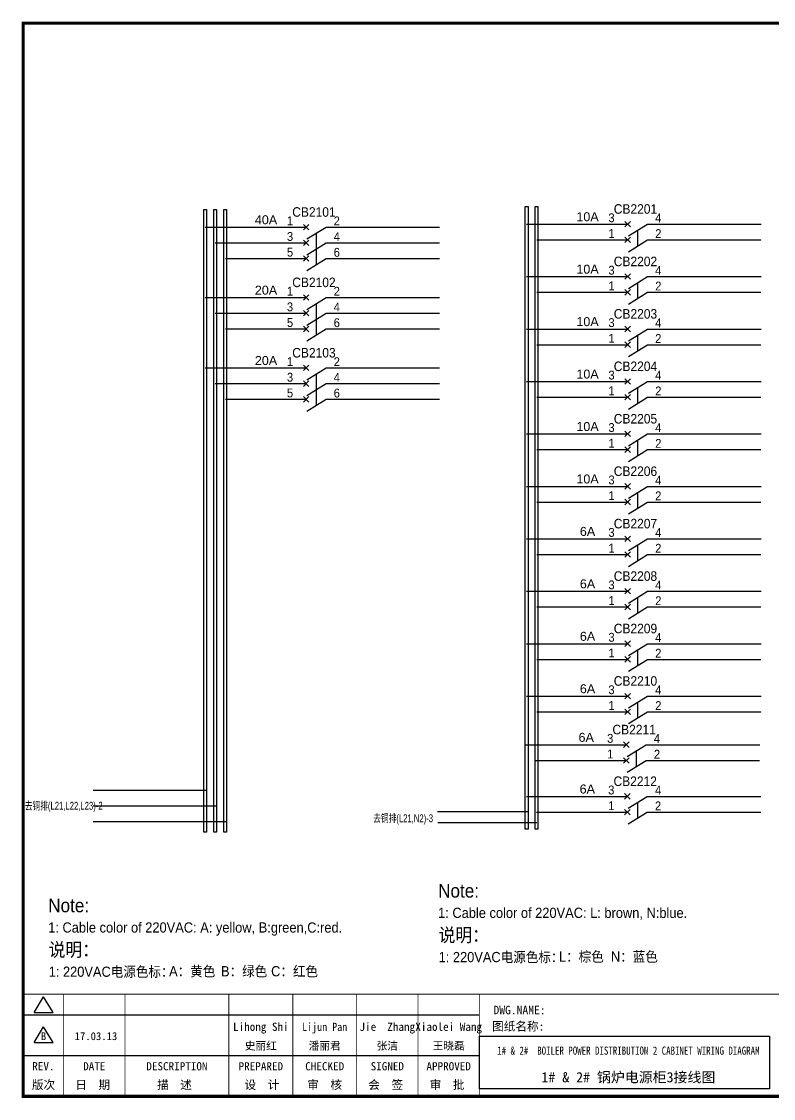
# Model space of a CAD drawing. Extents: x 81444 to 119867, y -54538 to -28747.
# Drawn here: x 106482 to 108691, y -45775 to -42613 of the extents above; entities that cross this region are included whole.
import ezdxf
from ezdxf.enums import TextEntityAlignment as Align

# ---------------------------------------------------------------- set-up
doc = ezdxf.new("R2010")
doc.units = 0
doc.header["$LTSCALE"] = 100
doc.header["$MEASUREMENT"] = 0
doc.layers.add('t', color=1, linetype='Continuous')
doc.layers.add('空气开关', color=7, linetype='Continuous')
doc.styles.add('HZ', font='arial.ttf', dxfattribs={"width": 0.7})
doc.styles.get("Standard").update_dxf_attribs({"font": ''})
doc.styles.get('Standard').set_extended_font_data('SimSun')

# ---------------------------------------------------------------- blocks, each defined once
blk = doc.blocks.new('供电端子')
at = {"style": 'HZ', "width": 0.7}
blk.add_attdef('供电端子', (0, 0), '', height=17, dxfattribs=at)
blk = doc.blocks.new('图框')
at = {"color": 7}
for p, q in [((0, -2911.581424744189), (1340.158172602998, -2911.581424744189)), ((0, -3031.581424744189), (1340.158172602998, -3031.581424744189))]:
    blk.add_line(p, q, dxfattribs=at)
at = {"color": 7, "const_width": 3}
blk.add_lwpolyline([(4115.642035047145, -2851.581424744189), (0, -2851.581424744189)], dxfattribs=at)
at = {"layer": 't', "color": 7}
for p, q in [((31.94938321653171, -2904.992613363662), (59.89920926059131, -2859.122325316828)), ((87.8490353046218, -2904.992613363662), (59.89920926059131, -2859.122325316828)), ((31.94938321653171, -2904.992613363662), (87.8490353046218, -2904.992613363662)), ((31.94938321653171, -2992.977239491032), (59.89920926059131, -2947.106951444141)), ((87.8490353046218, -2992.977239491032), (59.89920926059131, -2947.106951444141)), ((31.94938321653171, -2992.977239491032), (87.8490353046218, -2992.977239491032))]:
    blk.add_line(p, q, dxfattribs=at)
at = {"layer": 't', "color": 7, "const_width": 9.61519705431492}
blk.add_lwpolyline([(4115.642035047145, -3151.581424744189), (4115.642035047145, 0), (0, 0), (0, -3151.581424744189)], close=True, dxfattribs=at)
at = {"layer": 't', "color": 7, "const_width": 2.40379926357873}
for points in [[(118.7653193609731, -2852.783324375967), (118.7653193609731, -3151.581424744189)], [(299.0502641293569, -2852.783324375967), (299.0502641293569, -3151.581424744189)], [(604.3883150879992, -2852.783324375967), (604.3883150879992, -3156.41304604568)], [(791.9882990770857, -2852.783324375967), (791.9882990770857, -3156.41304604568)], [(979.588283066143, -2852.783324375967), (979.588283066143, -3156.41304604568)], [(1159.873227834585, -2852.783324375967), (1159.873227834585, -3156.41304604568)], [(1340.158172602998, -2852.783324375967), (1340.158172602998, -3156.41304604568)]]:
    blk.add_lwpolyline(points, dxfattribs=at)
at = {"color": 7, "flags": 8}
for tag, p, height in [('DWG.NAME:', (1381.636459220965, -2910.37952511241), 25), ('PROJECTNAME:', (3125.480185663539, -2912.807924402037), 24), ('PROJECTNAME：', (3339.10867075545, -2913.108539231762), 25), ('DWG.NO.:', (3128.186172261583, -3030.402470643486), 24), ('图纸编号', (3315.362718925957, -3052.404678158069), 24), ('FILENO.:', (3128.672545599984, -3106.104124450346), 24), ('文档号', (3317.726365529132, -3124.132485953713), 24)]:
    blk.add_attdef(tag, p, '', height=height, dxfattribs=at)
for tag, height, p in [('RENLIU', 24, (698.1883070825425, -2950.380597809435)), ('SHUFENWANG', 24, (885.7882910716289, -2950.380597809435)), ('FANGHOU', 24, (1069.730755450379, -2950.380597809435)), ('DANDANLI', 24, (1250.015700218792, -2950.380597809435)), ('A', 23, (59.89920926059131, -2974.881554149018)), ('设计时间', 23, (213.8658221408186, -2974.881554149018)), ('刘仁', 23, (698.1883070825425, -3002.188376027443)), ('王姝芬', 23, (885.7882910716289, -3002.188376027443)), ('侯方', 23, (1069.730755450379, -3002.188376027443)), ('李丹丹', 23, (1250.015700218792, -3002.188376027443)), ('#10STATIONONTROLCABINETCOVER', 30, (1777.900103825072, -3017.182374560078)), ('PAGEXOFX', 24, (3953.713803545135, -3039.081424744189)), ('REV.', 24, (59.38265968048654, -3063.048954873535)), ('DATE', 24, (208.907791745165, -3063.048954873535)), ('DESCRIPTION', 24, (451.7192896086781, -3063.048954873535)), ('PREPARED', 24, (698.1883070825425, -3063.048954873535)), ('CHECKED', 24, (885.7882910716144, -3063.048954873535)), ('SIGNED', 24, (1069.730755450364, -3063.048954873535)), ('APPROVED', 24, (1250.015700218792, -3063.048954873535)), ('图纸名称', 30, (1777.900103825072, -3094.695064044037)), ('第几页共几页', 24, (3953.713803545135, -3114.081424744189))]:
    blk.add_attdef(tag, text='', height=height, dxfattribs=at).set_placement(p, align=Align.MIDDLE)
for tag, p in [('图纸名称:', (1377.81237181677, -2965.923337057193)), ('项目名称：', (3121.562334825969, -2984.305160940257)), ('项目名称：', (3325.036680579346, -2984.305160940257))]:
    blk.add_attdef(tag, text='', height=25, dxfattribs=at).set_placement(p, align=Align.BOTTOM_LEFT)
at = {"color": 7, "width": 0.8, "flags": 8}
blk.add_attdef('HANGZHOUHOLLYSYSAUTOMATIONCO.,LTD.', text='', height=24, dxfattribs=at).set_placement((2770.082304289484, -3045.714803244191), align=Align.MIDDLE)
at = {"layer": 't', "color": 7}
for s, p in [('版次', (59.89920926059131, -3117.600441270843)), ('日  期', (204.1999693705875, -3117.600441270843)), ('描  述', (444.4895954714448, -3117.600441270843)), ('设  计', (701.4970341851513, -3117.600441270843)), ('审  核', (885.5947788425256, -3117.600441270843)), ('会  签', (1065.022933075787, -3117.600441270843)), ('审  批', (1245.3078778442, -3117.600441270843))]:
    blk.add_text(s, height=25, dxfattribs=at).set_placement(p, align=Align.MIDDLE_CENTER)

msp = doc.modelspace()

# ---------------------------------------------------------------- linework, layer by layer
at = {"color": 2}
for p, q in [((107020.9759980583, -43216.51686563026), (107317.6406116876, -43216.51686563026)), ((107376.1943429987, -43216.51686563026), (107709.889805145, -43216.51686563026)), ((107020.9759980583, -43423.20099419432), (107317.6406116876, -43423.20099419432)), ((107376.1943429987, -43423.20099419432), (107709.889805145, -43423.20099419432)), ((107020.9759980583, -43629.88512275837), (107317.6406116876, -43629.88512275837)), ((107376.1943429987, -43629.88512275837), (107709.889805145, -43629.88512275837)), ((106692.1882946978, -44869.9898941427), (107025.8837568441, -44869.9898941427))]:
    msp.add_line(p, q, dxfattribs=at)
at = {"color": 6}
for p, q in [((107325.7324905349, -43224.6087444776), (107309.5487328402, -43208.42498678293)), ((107309.5487328402, -43224.6087444776), (107325.7324905349, -43208.42498678293)), ((107319.7226680626, -43251.30485180789), (107376.1943429987, -43216.51686563026)), ((108270.2270768557, -43215.78202598372), (108254.043319161, -43199.59826828905)), ((108254.043319161, -43215.78202598372), (108270.2270768557, -43199.59826828905)), ((108264.2172543834, -43242.47813331401), (108320.6889293195, -43207.69014713638)), ((107309.5487328402, -43270.7203799091), (107325.7324905349, -43254.53662221443)), ((107325.7324905349, -43270.7203799091), (107309.5487328402, -43254.53662221443)), ((108254.043319161, -43261.89366141522), (108270.2270768557, -43245.70990372055)), ((108270.2270768557, -43261.89366141522), (108254.043319161, -43245.70990372055)), ((108264.2172543834, -43288.58976874551), (108320.6889293195, -43253.80178256788)), ((107319.7226680626, -43297.4164872394), (107376.1943429987, -43262.62850106176)), ((107309.5487328402, -43316.8320153406), (107325.7324905349, -43300.64825764593)), ((107325.7324905349, -43316.8320153406), (107309.5487328402, -43300.64825764593)), ((107319.7226680626, -43343.5281226709), (107376.1943429987, -43308.74013649327)), ((108270.2270768557, -43369.78202598372), (108254.043319161, -43353.59826828905)), ((108254.043319161, -43369.78202598372), (108270.2270768557, -43353.59826828905)), ((108264.2172543834, -43396.47813331401), (108320.6889293195, -43361.69014713638)), ((107325.7324905349, -43431.29287304165), (107309.5487328402, -43415.10911534698)), ((107309.5487328402, -43431.29287304165), (107325.7324905349, -43415.10911534698)), ((108270.2270768557, -43415.89366141522), (108254.043319161, -43399.70990372055)), ((108254.043319161, -43415.89366141522), (108270.2270768557, -43399.70990372055)), ((108264.2172543834, -43442.58976874551), (108320.6889293195, -43407.80178256788)), ((107319.7226680626, -43457.98898037195), (107376.1943429987, -43423.20099419432)), ((107309.5487328402, -43477.40450847316), (107325.7324905349, -43461.22075077848)), ((107325.7324905349, -43477.40450847316), (107309.5487328402, -43461.22075077848)), ((107319.7226680626, -43504.10061580345), (107376.1943429987, -43469.31262962582)), ((107309.5487328402, -43523.51614390466), (107325.7324905349, -43507.33238620999)), ((107325.7324905349, -43523.51614390466), (107309.5487328402, -43507.33238620999)), ((108254.043319161, -43523.78202598372), (108270.2270768557, -43507.59826828905)), ((108270.2270768557, -43523.78202598372), (108254.043319161, -43507.59826828905)), ((107319.7226680626, -43550.21225123495), (107376.1943429987, -43515.42426505732)), ((108264.2172543834, -43550.47813331401), (108320.6889293195, -43515.69014713638)), ((108254.043319161, -43569.89366141522), (108270.2270768557, -43553.70990372055)), ((108270.2270768557, -43569.89366141522), (108254.043319161, -43553.70990372055)), ((108264.2172543834, -43596.58976874551), (108320.6889293195, -43561.80178256788)), ((107325.7324905349, -43637.97700160571), (107309.5487328402, -43621.79324391104)), ((107309.5487328402, -43637.97700160571), (107325.7324905349, -43621.79324391104)), ((107319.7226680626, -43664.673108936), (107376.1943429987, -43629.88512275837)), ((107309.5487328402, -43684.08863703721), (107325.7324905349, -43667.90487934254)), ((107325.7324905349, -43684.08863703721), (107309.5487328402, -43667.90487934254)), ((108270.2270768557, -43677.78202598372), (108254.043319161, -43661.59826828905)), ((108254.043319161, -43677.78202598372), (108270.2270768557, -43661.59826828905)), ((108264.2172543834, -43704.47813331401), (108320.6889293195, -43669.69014713638)), ((107319.7226680626, -43710.78474436751), (107376.1943429987, -43675.99675818987)), ((107309.5487328402, -43730.20027246871), (107325.7324905349, -43714.01651477404)), ((107325.7324905349, -43730.20027246871), (107309.5487328402, -43714.01651477404)), ((107319.7226680626, -43756.89637979901), (107376.1943429987, -43722.10839362138)), ((108270.2270768557, -43723.89366141522), (108254.043319161, -43707.70990372055)), ((108254.043319161, -43723.89366141522), (108270.2270768557, -43707.70990372055)), ((108264.2172543834, -43750.58976874551), (108320.6889293195, -43715.80178256788)), ((108254.043319161, -43831.78202598372), (108270.2270768557, -43815.59826828905)), ((108270.2270768557, -43831.78202598372), (108254.043319161, -43815.59826828905)), ((108264.2172543834, -43858.47813331401), (108320.6889293195, -43823.69014713638)), ((108254.043319161, -43877.89366141522), (108270.2270768557, -43861.70990372055)), ((108270.2270768557, -43877.89366141522), (108254.043319161, -43861.70990372055)), ((108264.2172543834, -43904.58976874551), (108320.6889293195, -43869.80178256788)), ((108270.2270768557, -43985.78202598372), (108254.043319161, -43969.59826828905)), ((108254.043319161, -43985.78202598372), (108270.2270768557, -43969.59826828905)), ((108264.2172543834, -44012.47813331401), (108320.6889293195, -43977.69014713638)), ((108270.2270768557, -44031.89366141522), (108254.043319161, -44015.70990372055)), ((108254.043319161, -44031.89366141522), (108270.2270768557, -44015.70990372055)), ((108264.2172543834, -44058.58976874551), (108320.6889293195, -44023.80178256788)), ((108270.2270768557, -44139.78202598372), (108254.043319161, -44123.59826828905)), ((108254.043319161, -44139.78202598372), (108270.2270768557, -44123.59826828905)), ((108264.2172543834, -44166.47813331401), (108320.6889293195, -44131.69014713638)), ((108270.2270768557, -44185.89366141522), (108254.043319161, -44169.70990372055)), ((108254.043319161, -44185.89366141522), (108270.2270768557, -44169.70990372055)), ((108264.2172543834, -44212.58976874551), (108320.6889293195, -44177.80178256788)), ((108254.043319161, -44293.78202598372), (108270.2270768557, -44277.59826828905)), ((108270.2270768557, -44293.78202598372), (108254.043319161, -44277.59826828905)), ((108264.2172543834, -44320.47813331401), (108320.6889293195, -44285.69014713638)), ((108254.043319161, -44339.89366141522), (108270.2270768557, -44323.70990372055)), ((108270.2270768557, -44339.89366141522), (108254.043319161, -44323.70990372055)), ((108264.2172543834, -44366.58976874551), (108320.6889293195, -44331.80178256788)), ((108270.2270768557, -44447.78202598372), (108254.043319161, -44431.59826828905)), ((108254.043319161, -44447.78202598372), (108270.2270768557, -44431.59826828905)), ((108264.2172543834, -44474.47813331401), (108320.6889293195, -44439.69014713638)), ((108270.2270768557, -44493.89366141522), (108254.043319161, -44477.70990372055)), ((108254.043319161, -44493.89366141522), (108270.2270768557, -44477.70990372055)), ((108264.2172543834, -44520.58976874551), (108320.6889293195, -44485.80178256788)), ((108270.2270768557, -44601.78202598372), (108254.043319161, -44585.59826828905)), ((108254.043319161, -44601.78202598372), (108270.2270768557, -44585.59826828905)), ((108264.2172543834, -44628.47813331401), (108320.6889293195, -44593.69014713638)), ((108270.2270768557, -44647.89366141522), (108254.043319161, -44631.70990372055)), ((108254.043319161, -44647.89366141522), (108270.2270768557, -44631.70990372055)), ((108264.2172543834, -44674.58976874551), (108320.6889293195, -44639.80178256788)), ((108266.3770768557, -44744.55144770126), (108250.193319161, -44728.36769000659)), ((108250.193319161, -44744.55144770126), (108266.3770768557, -44728.36769000659)), ((108260.3672543834, -44771.24755503156), (108316.8389293195, -44736.45956885393)), ((108266.3770768557, -44790.66308313276), (108250.193319161, -44774.47932543809)), ((108250.193319161, -44790.66308313276), (108266.3770768557, -44774.47932543809)), ((108260.3672543834, -44817.35919046306), (108316.8389293195, -44782.57120428543)), ((108269.5465737915, -44896.24481553186), (108253.3628160968, -44880.06105783719)), ((108253.3628160968, -44896.24481553186), (108269.5465737915, -44880.06105783719)), ((108263.5367513192, -44922.94092286215), (108320.0084262553, -44888.15293668452)), ((108269.5465737915, -44942.35645096336), (108253.3628160968, -44926.17269326869)), ((108253.3628160968, -44942.35645096336), (108269.5465737915, -44926.17269326869)), ((108263.5367513192, -44969.05255829365), (108320.0084262553, -44934.26457211602))]:
    msp.add_line(p, q, dxfattribs=at)
at = {"color": 43}
for p, q in [((107965.4705843791, -43207.69014713638), (108262.1351980083, -43207.69014713638)), ((108320.6889293195, -43207.69014713638), (108654.3843914658, -43207.69014713638)), ((107965.4705843791, -43361.69014713638), (108262.1351980083, -43361.69014713638)), ((108320.6889293195, -43361.69014713638), (108654.3843914658, -43361.69014713638)), ((107965.4705843791, -43515.69014713638), (108262.1351980083, -43515.69014713638)), ((108320.6889293195, -43515.69014713638), (108654.3843914658, -43515.69014713638)), ((107965.4705843791, -43669.69014713638), (108262.1351980083, -43669.69014713638)), ((108320.6889293195, -43669.69014713638), (108654.3843914658, -43669.69014713638)), ((107965.4705843791, -43823.69014713638), (108262.1351980083, -43823.69014713638)), ((108320.6889293195, -43823.69014713638), (108654.3843914658, -43823.69014713638)), ((107965.4705843791, -43977.69014713638), (108262.1351980083, -43977.69014713638)), ((108320.6889293195, -43977.69014713638), (108654.3843914658, -43977.69014713638)), ((107965.4705843791, -44131.69014713638), (108262.1351980083, -44131.69014713638)), ((108320.6889293195, -44131.69014713638), (108654.3843914658, -44131.69014713638)), ((107965.4705843791, -44285.69014713638), (108262.1351980083, -44285.69014713638)), ((108320.6889293195, -44285.69014713638), (108654.3843914658, -44285.69014713638)), ((107965.4705843791, -44439.69014713638), (108262.1351980083, -44439.69014713638)), ((108320.6889293195, -44439.69014713638), (108654.3843914658, -44439.69014713638)), ((107965.4705843791, -44593.69014713638), (108262.1351980083, -44593.69014713638)), ((108320.6889293195, -44593.69014713638), (108654.3843914658, -44593.69014713638)), ((107961.6205843791, -44736.45956885393), (108258.2851980084, -44736.45956885393)), ((108316.8389293195, -44736.45956885393), (108650.5343914658, -44736.45956885393)), ((107964.7900813149, -44888.15293668452), (108261.4546949442, -44888.15293668452)), ((108320.0084262553, -44888.15293668452), (108653.7038884016, -44888.15293668452)), ((107703.2773979714, -44932.6748189733), (107969.7860371554, -44932.6748189733))]:
    msp.add_line(p, q, dxfattribs=at)
at = {"color": 5}
for p, q in [((107995.1705843791, -43253.80178256788), (108262.1351980083, -43253.80178256788)), ((108320.6889293195, -43253.80178256788), (108653.7947418006, -43253.80178256788)), ((107995.1705843791, -43407.80178256788), (108262.1351980083, -43407.80178256788)), ((108320.6889293195, -43407.80178256788), (108653.7947418006, -43407.80178256788)), ((107995.1705843791, -43561.80178256788), (108262.1351980083, -43561.80178256788)), ((108320.6889293195, -43561.80178256788), (108653.7947418006, -43561.80178256788)), ((107995.1705843791, -43715.80178256788), (108262.1351980083, -43715.80178256788)), ((108320.6889293195, -43715.80178256788), (108653.7947418006, -43715.80178256788)), ((107995.1705843791, -43869.80178256788), (108262.1351980083, -43869.80178256788)), ((108320.6889293195, -43869.80178256788), (108653.7947418006, -43869.80178256788)), ((107995.1705843791, -44023.80178256788), (108262.1351980083, -44023.80178256788)), ((108320.6889293195, -44023.80178256788), (108653.7947418006, -44023.80178256788)), ((107995.1705843791, -44177.80178256788), (108262.1351980083, -44177.80178256788)), ((108320.6889293195, -44177.80178256788), (108653.7947418006, -44177.80178256788)), ((107995.1705843791, -44331.80178256788), (108262.1351980083, -44331.80178256788)), ((108320.6889293195, -44331.80178256788), (108653.7947418006, -44331.80178256788)), ((107995.1705843791, -44485.80178256788), (108262.1351980083, -44485.80178256788)), ((108320.6889293195, -44485.80178256788), (108653.7947418006, -44485.80178256788)), ((107995.1705843791, -44639.80178256788), (108262.1351980083, -44639.80178256788)), ((108320.6889293195, -44639.80178256788), (108653.7947418006, -44639.80178256788)), ((107991.3205843792, -44782.57120428543), (108258.2851980084, -44782.57120428543)), ((108316.8389293195, -44782.57120428543), (108649.9447418006, -44782.57120428543)), ((107994.4900813149, -44934.26457211602), (108261.4546949442, -44934.26457211602)), ((108320.0084262553, -44934.26457211602), (108653.1142387364, -44934.26457211602)), ((107704.7409322133, -44965.10709204209), (107995.3388637958, -44965.10709204209))]:
    msp.add_line(p, q, dxfattribs=at)
at = {"color": 3}
for p, q in [((107050.6759980583, -43262.62850106176), (107317.6406116876, -43262.62850106176)), ((107376.1943429987, -43262.62850106176), (107709.3001554798, -43262.62850106176)), ((107050.6759980583, -43469.31262962582), (107317.6406116876, -43469.31262962582)), ((107376.1943429987, -43469.31262962582), (107709.3001554798, -43469.31262962582)), ((107050.6759980583, -43675.99675818987), (107317.6406116876, -43675.99675818987)), ((107376.1943429987, -43675.99675818987), (107709.3001554798, -43675.99675818987)), ((106692.1882946978, -44916.1015295742), (107054.759918356, -44916.1015295742))]:
    msp.add_line(p, q, dxfattribs=at)
at = {"color": 1}
for p, q in [((107080.65687717, -43308.74013649327), (107317.6406116876, -43308.74013649327)), ((107376.1943429987, -43308.74013649327), (107709.3001554798, -43308.74013649327)), ((107080.65687717, -43515.42426505732), (107317.6406116876, -43515.42426505732)), ((107376.1943429987, -43515.42426505732), (107709.3001554798, -43515.42426505732)), ((107080.65687717, -43722.10839362138), (107317.6406116876, -43722.10839362138)), ((107376.1943429987, -43722.10839362138), (107709.3001554798, -43722.10839362138)), ((106692.1882946978, -44962.21316500571), (107083.2632843819, -44962.21316500571))]:
    msp.add_line(p, q, dxfattribs=at)
at = {"color": 2}
msp.add_lwpolyline([(107024.963284382, -43164.81686563028), (107024.963284382, -44993.64484306434), (107017.1259980584, -44993.64484306434), (107017.1259980584, -43164.81686563028)], close=True, dxfattribs=at)
at = {"color": 3}
msp.add_lwpolyline([(107054.113284382, -43164.81686563028), (107054.113284382, -44993.64484306434), (107046.2759980583, -44993.64484306434), (107046.2759980583, -43164.81686563028)], close=True, dxfattribs=at)
at = {"color": 1}
for points in [[(107083.2632843819, -43164.81686563028), (107083.2632843819, -44993.64484306434), (107075.4259980583, -44993.64484306434), (107075.4259980583, -43164.81686563028)], [(107826.5697786662, -45591.88951999864), (108679.0868586653, -45591.88951999864), (108679.0868586653, -45746.84381238783), (107826.5697786662, -45746.84381238783)]]:
    msp.add_lwpolyline(points, close=True, dxfattribs=at)
at = {"color": 43}
msp.add_lwpolyline([(107969.4578707028, -43155.9901471364), (107969.4578707028, -44984.81812457046), (107961.6205843791, -44984.81812457046), (107961.6205843791, -43155.9901471364)], close=True, dxfattribs=at)
at = {"color": 5}
msp.add_lwpolyline([(107998.6078707028, -43155.9901471364), (107998.6078707028, -44984.81812457046), (107990.7705843791, -44984.81812457046), (107990.7705843791, -43155.9901471364)], close=True, dxfattribs=at)
at = {"layer": '空气开关', "color": 6}
for p, q in [((108292.4530918515, -43271.19577565668), (108292.4530918515, -43225.08414022521)), ((107347.9585055307, -43280.02249415057), (107347.9585055307, -43233.91085871909)), ((107347.9585055307, -43326.13412958207), (107347.9585055307, -43280.02249415059)), ((108292.4530918515, -43425.19577565668), (108292.4530918515, -43379.08414022521)), ((107347.9585055307, -43486.70662271462), (107347.9585055307, -43440.59498728315)), ((107347.9585055307, -43532.81825814612), (107347.9585055307, -43486.70662271465)), ((108292.4530918515, -43579.19577565668), (108292.4530918515, -43533.08414022521)), ((107347.9585055307, -43693.39075127868), (107347.9585055307, -43647.2791158472)), ((107347.9585055307, -43739.50238671018), (107347.9585055307, -43693.3907512787)), ((108292.4530918515, -43733.19577565668), (108292.4530918515, -43687.08414022521)), ((108292.4530918515, -43887.19577565668), (108292.4530918515, -43841.08414022521)), ((108292.4530918515, -44041.19577565668), (108292.4530918515, -43995.08414022521)), ((108292.4530918515, -44195.19577565668), (108292.4530918515, -44149.08414022521)), ((108292.4530918515, -44349.19577565668), (108292.4530918515, -44303.08414022521)), ((108292.4530918515, -44503.19577565668), (108292.4530918515, -44457.08414022521)), ((108292.4530918515, -44657.19577565668), (108292.4530918515, -44611.08414022521)), ((108288.6030918515, -44799.96519737423), (108288.6030918515, -44753.85356194276)), ((108291.7725887873, -44951.65856520482), (108291.7725887873, -44905.54692977335))]:
    msp.add_line(p, q, dxfattribs=at)

# ---------------------------------------------------------------- block references
at = {"color": 1}
ref = msp.add_blockref('图框', (106486.4116060633, -42617.58369194617), dxfattribs=at)
ref.add_attrib('图纸名称', '1# & 2# 锅炉电源柜3接线图', dxfattribs={"color": 7, "height": 30, "flags": 8}).set_placement((108264.3117098883, -45712.27875599021), align=Align.MIDDLE)
ref.add_attrib('刘仁', '史丽红', dxfattribs={"color": 7, "height": 23, "flags": 8}).set_placement((107184.5999131458, -45619.77206797362), align=Align.MIDDLE)
ref.add_attrib('王姝芬', '潘丽君', dxfattribs={"color": 7, "height": 23, "flags": 8}).set_placement((107372.1998971349, -45619.77206797362), align=Align.MIDDLE)
ref.add_attrib('侯方', '张洁', dxfattribs={"color": 7, "height": 23, "flags": 8}).set_placement((107556.1423615136, -45619.77206797362), align=Align.MIDDLE)
ref.add_attrib('李丹丹', '王晓磊', dxfattribs={"color": 7, "height": 23, "flags": 8}).set_placement((107736.427306282, -45619.77206797362), align=Align.MIDDLE)
ref.add_attrib('设计时间', '17.03.13', dxfattribs={"color": 7, "height": 23, "flags": 8}).set_placement((106700.2774282041, -45592.46524609519), align=Align.MIDDLE)
ref.add_attrib('A', 'B', dxfattribs={"color": 7, "height": 23, "flags": 8}).set_placement((106546.3108153238, -45592.46524609519), align=Align.MIDDLE)
ref.add_attrib('REV.', 'REV.', dxfattribs={"color": 7, "height": 24, "flags": 8}).set_placement((106545.7942657438, -45680.63264681971), align=Align.MIDDLE)
ref.add_attrib('DATE', 'DATE', dxfattribs={"color": 7, "height": 24, "flags": 8}).set_placement((106695.3193978084, -45680.63264681971), align=Align.MIDDLE)
ref.add_attrib('DESCRIBE', 'DESCRIPTION', dxfattribs={"color": 7, "height": 24, "flags": 8}).set_placement((106938.130895672, -45680.63264681971), align=Align.MIDDLE)
ref.add_attrib('PREPARE', 'PREPARED', dxfattribs={"color": 7, "height": 24, "flags": 8}).set_placement((107184.5999131458, -45680.63264681971), align=Align.MIDDLE)
ref.add_attrib('VERIFY', 'CHECKED', dxfattribs={"color": 7, "height": 24, "flags": 8}).set_placement((107372.1998971349, -45680.63264681971), align=Align.MIDDLE)
ref.add_attrib('SIGN', 'SIGNED', dxfattribs={"color": 7, "height": 24, "flags": 8}).set_placement((107556.1423615136, -45680.63264681971), align=Align.MIDDLE)
ref.add_attrib('APPROVER', 'APPROVED', dxfattribs={"color": 7, "height": 24, "flags": 8}).set_placement((107736.427306282, -45680.63264681971), align=Align.MIDDLE)
ref.add_attrib('RENLIU', 'Lihong Shi', dxfattribs={"color": 7, "height": 24, "flags": 8}).set_placement((107184.5999131458, -45567.96428975561), align=Align.MIDDLE)
ref.add_attrib('SHUFENWANG', 'Lijun Pan', dxfattribs={"color": 7, "height": 24, "width": 0.9, "flags": 8}).set_placement((107372.1998971349, -45567.96428975561), align=Align.MIDDLE)
ref.add_attrib('FANGHOU', 'Jie  Zhang', dxfattribs={"color": 7, "height": 24, "flags": 8}).set_placement((107556.1423615136, -45567.96428975561), align=Align.MIDDLE)
ref.add_attrib('DANDANLI', 'Xiaolei Wang', dxfattribs={"color": 7, "height": 24, "flags": 8}).set_placement((107736.427306282, -45567.96428975561), align=Align.MIDDLE)
ref.add_attrib('DWG.NAME:', 'DWG.NAME:', (107868.0480652842, -45527.96321705858), dxfattribs={"color": 7, "height": 25, "flags": 8})
ref.add_attrib('#10STATIONONTROLCABINETCOVER', '1# & 2#  BOILER POWER DISTRIBUTION 2 CABINET WIRING DIAGRAM', dxfattribs={"color": 7, "height": 24, "width": 0.8, "flags": 8}).set_placement((108264.3117098883, -45634.76606650625), align=Align.MIDDLE)
ref.add_attrib('图纸名称:', '图纸名称:', dxfattribs={"color": 7, "height": 25, "flags": 8}).set_placement((107864.22397788, -45583.50702900337), align=Align.BOTTOM_LEFT)
ref = msp.add_blockref('供电端子', (107340.6285569106, -43186.04870905943), dxfattribs=dict(xscale=0.9349999999976717, yscale=0.9349999999976717))
ref.add_attrib('供电端子', 'CB2101', dxfattribs={"height": 28.05, "style": 'HZ', "width": 0.9}).set_placement((107340.6285569106, -43186.04870905943), align=Align.CENTER)
ref = msp.add_blockref('供电端子', (108285.1231432313, -43177.22199056555), dxfattribs=dict(xscale=0.9349999999976717, yscale=0.9349999999976717))
ref.add_attrib('供电端子', 'CB2201', dxfattribs={"height": 28.05, "style": 'HZ', "width": 0.9}).set_placement((108285.1231432313, -43177.22199056555), align=Align.CENTER)
ref = msp.add_blockref('供电端子', (107199.8285569106, -43208.04870905943), dxfattribs=dict(xscale=0.9349999999976717, yscale=0.9349999999976717))
ref.add_attrib('供电端子', '40A', dxfattribs={"height": 26.4, "style": 'HZ'}).set_placement((107199.8285569106, -43208.04870905943), align=Align.CENTER)
ref = msp.add_blockref('供电端子', (108144.3231432313, -43199.22199056555), dxfattribs=dict(xscale=0.9349999999976717, yscale=0.9349999999976717))
ref.add_attrib('供电端子', '10A', dxfattribs={"height": 26.4, "style": 'HZ'}).set_placement((108144.3231432313, -43199.22199056555), align=Align.CENTER)
ref = msp.add_blockref('供电端子', (108285.1231432313, -43331.22199056555), dxfattribs=dict(xscale=0.9349999999976717, yscale=0.9349999999976717))
ref.add_attrib('供电端子', 'CB2202', dxfattribs={"height": 28.05, "style": 'HZ', "width": 0.9}).set_placement((108285.1231432313, -43331.22199056555), align=Align.CENTER)
ref = msp.add_blockref('供电端子', (108144.3231432313, -43353.22199056555), dxfattribs=dict(xscale=0.9349999999976717, yscale=0.9349999999976717))
ref.add_attrib('供电端子', '10A', dxfattribs={"height": 26.4, "style": 'HZ'}).set_placement((108144.3231432313, -43353.22199056555), align=Align.CENTER)
ref = msp.add_blockref('供电端子', (107199.8285569106, -43414.73283762349), dxfattribs=dict(xscale=0.9349999999976717, yscale=0.9349999999976717))
ref.add_attrib('供电端子', '20A', dxfattribs={"height": 26.4, "style": 'HZ'}).set_placement((107199.8285569106, -43414.73283762349), align=Align.CENTER)
ref = msp.add_blockref('供电端子', (107340.6285569106, -43392.73283762349), dxfattribs=dict(xscale=0.9349999999976717, yscale=0.9349999999976717))
ref.add_attrib('供电端子', 'CB2102', dxfattribs={"height": 28.05, "style": 'HZ', "width": 0.9}).set_placement((107340.6285569106, -43392.73283762349), align=Align.CENTER)
ref = msp.add_blockref('供电端子', (108144.3231432313, -43507.22199056555), dxfattribs=dict(xscale=0.9349999999976717, yscale=0.9349999999976717))
ref.add_attrib('供电端子', '10A', dxfattribs={"height": 26.4, "style": 'HZ'}).set_placement((108144.3231432313, -43507.22199056555), align=Align.CENTER)
ref = msp.add_blockref('供电端子', (108285.1231432313, -43485.22199056555), dxfattribs=dict(xscale=0.9349999999976717, yscale=0.9349999999976717))
ref.add_attrib('供电端子', 'CB2203', dxfattribs={"height": 28.05, "style": 'HZ', "width": 0.9}).set_placement((108285.1231432313, -43485.22199056555), align=Align.CENTER)
ref = msp.add_blockref('供电端子', (107340.6285569106, -43599.41696618754), dxfattribs=dict(xscale=0.9349999999976717, yscale=0.9349999999976717))
ref.add_attrib('供电端子', 'CB2103', dxfattribs={"height": 28.05, "style": 'HZ', "width": 0.9}).set_placement((107340.6285569106, -43599.41696618754), align=Align.CENTER)
ref = msp.add_blockref('供电端子', (107199.8285569106, -43621.41696618754), dxfattribs=dict(xscale=0.9349999999976717, yscale=0.9349999999976717))
ref.add_attrib('供电端子', '20A', dxfattribs={"height": 26.4, "style": 'HZ'}).set_placement((107199.8285569106, -43621.41696618754), align=Align.CENTER)
ref = msp.add_blockref('供电端子', (108144.3231432313, -43661.22199056555), dxfattribs=dict(xscale=0.9349999999976717, yscale=0.9349999999976717))
ref.add_attrib('供电端子', '10A', dxfattribs={"height": 26.4, "style": 'HZ'}).set_placement((108144.3231432313, -43661.22199056555), align=Align.CENTER)
ref = msp.add_blockref('供电端子', (108285.1231432313, -43639.22199056555), dxfattribs=dict(xscale=0.9349999999976717, yscale=0.9349999999976717))
ref.add_attrib('供电端子', 'CB2204', dxfattribs={"height": 28.05, "style": 'HZ', "width": 0.9}).set_placement((108285.1231432313, -43639.22199056555), align=Align.CENTER)
ref = msp.add_blockref('供电端子', (108285.1231432313, -43793.22199056555), dxfattribs=dict(xscale=0.9349999999976717, yscale=0.9349999999976717))
ref.add_attrib('供电端子', 'CB2205', dxfattribs={"height": 28.05, "style": 'HZ', "width": 0.9}).set_placement((108285.1231432313, -43793.22199056555), align=Align.CENTER)
ref = msp.add_blockref('供电端子', (108144.3231432313, -43815.22199056555), dxfattribs=dict(xscale=0.9349999999976717, yscale=0.9349999999976717))
ref.add_attrib('供电端子', '10A', dxfattribs={"height": 26.4, "style": 'HZ'}).set_placement((108144.3231432313, -43815.22199056555), align=Align.CENTER)
ref = msp.add_blockref('供电端子', (108285.1231432313, -43947.22199056555), dxfattribs=dict(xscale=0.9349999999976717, yscale=0.9349999999976717))
ref.add_attrib('供电端子', 'CB2206', dxfattribs={"height": 28.05, "style": 'HZ', "width": 0.9}).set_placement((108285.1231432313, -43947.22199056555), align=Align.CENTER)
ref = msp.add_blockref('供电端子', (108144.3231432313, -43969.22199056555), dxfattribs=dict(xscale=0.9349999999976717, yscale=0.9349999999976717))
ref.add_attrib('供电端子', '10A', dxfattribs={"height": 26.4, "style": 'HZ'}).set_placement((108144.3231432313, -43969.22199056555), align=Align.CENTER)
ref = msp.add_blockref('供电端子', (108285.1231432313, -44101.22199056555), dxfattribs=dict(xscale=0.9349999999976717, yscale=0.9349999999976717))
ref.add_attrib('供电端子', 'CB2207', dxfattribs={"height": 28.05, "style": 'HZ', "width": 0.9}).set_placement((108285.1231432313, -44101.22199056555), align=Align.CENTER)
ref = msp.add_blockref('供电端子', (108144.3231432313, -44123.22199056555), dxfattribs=dict(xscale=0.9349999999976717, yscale=0.9349999999976717))
ref.add_attrib('供电端子', '6A', dxfattribs={"height": 26.4, "style": 'HZ'}).set_placement((108144.3231432313, -44123.22199056555), align=Align.CENTER)
ref = msp.add_blockref('供电端子', (108285.1231432313, -44255.22199056555), dxfattribs=dict(xscale=0.9349999999976717, yscale=0.9349999999976717))
ref.add_attrib('供电端子', 'CB2208', dxfattribs={"height": 28.05, "style": 'HZ', "width": 0.9}).set_placement((108285.1231432313, -44255.22199056555), align=Align.CENTER)
ref = msp.add_blockref('供电端子', (108144.3231432313, -44277.22199056555), dxfattribs=dict(xscale=0.9349999999976717, yscale=0.9349999999976717))
ref.add_attrib('供电端子', '6A', dxfattribs={"height": 26.4, "style": 'HZ'}).set_placement((108144.3231432313, -44277.22199056555), align=Align.CENTER)
ref = msp.add_blockref('供电端子', (108285.1231432313, -44409.22199056555), dxfattribs=dict(xscale=0.9349999999976717, yscale=0.9349999999976717))
ref.add_attrib('供电端子', 'CB2209', dxfattribs={"height": 28.05, "style": 'HZ', "width": 0.9}).set_placement((108285.1231432313, -44409.22199056555), align=Align.CENTER)
ref = msp.add_blockref('供电端子', (108144.3231432313, -44431.22199056555), dxfattribs=dict(xscale=0.9349999999976717, yscale=0.9349999999976717))
ref.add_attrib('供电端子', '6A', dxfattribs={"height": 26.4, "style": 'HZ'}).set_placement((108144.3231432313, -44431.22199056555), align=Align.CENTER)
ref = msp.add_blockref('供电端子', (108144.3231432313, -44585.22199056555), dxfattribs=dict(xscale=0.9349999999976717, yscale=0.9349999999976717))
ref.add_attrib('供电端子', '6A', dxfattribs={"height": 26.4, "style": 'HZ'}).set_placement((108144.3231432313, -44585.22199056555), align=Align.CENTER)
ref = msp.add_blockref('供电端子', (108285.1231432313, -44563.22199056555), dxfattribs=dict(xscale=0.9349999999976717, yscale=0.9349999999976717))
ref.add_attrib('供电端子', 'CB2210', dxfattribs={"height": 28.05, "style": 'HZ', "width": 0.9}).set_placement((108285.1231432313, -44563.22199056555), align=Align.CENTER)
ref = msp.add_blockref('供电端子', (108281.2731432314, -44705.9914122831), dxfattribs=dict(xscale=0.9349999999976717, yscale=0.9349999999976717))
ref.add_attrib('供电端子', 'CB2211', dxfattribs={"height": 28.05, "style": 'HZ', "width": 0.9}).set_placement((108281.2731432314, -44705.9914122831), align=Align.CENTER)
ref = msp.add_blockref('供电端子', (108140.4731432314, -44727.9914122831), dxfattribs=dict(xscale=0.9349999999976717, yscale=0.9349999999976717))
ref.add_attrib('供电端子', '6A', dxfattribs={"height": 26.4, "style": 'HZ'}).set_placement((108140.4731432314, -44727.9914122831), align=Align.CENTER)
ref = msp.add_blockref('供电端子', (108284.4426401672, -44857.68478011369), dxfattribs=dict(xscale=0.9349999999976717, yscale=0.9349999999976717))
ref.add_attrib('供电端子', 'CB2212', dxfattribs={"height": 28.05, "style": 'HZ', "width": 0.9}).set_placement((108284.4426401672, -44857.68478011369), align=Align.CENTER)
ref = msp.add_blockref('供电端子', (108143.6426401672, -44879.68478011369), dxfattribs=dict(xscale=0.9349999999976717, yscale=0.9349999999976717))
ref.add_attrib('供电端子', '6A', dxfattribs={"height": 26.4, "style": 'HZ'}).set_placement((108143.6426401672, -44879.68478011369), align=Align.CENTER)

# ---------------------------------------------------------------- texts
at = {"style": 'HZ', "width": 0.7}
for s, p in [('去铜排(L21,L22,L23)-2', (106491.2463657115, -44927.20186535082)), ('去铜排(L21,N2)-3', (107514.6851861097, -44963.93003607002))]:
    msp.add_text(s, height=23.1, dxfattribs=at).set_placement(p)
at = {"color": 3, "style": 'HZ', "width": 0.9}
for s, height, p in [('Note:', 40, (107705.443481209, -45185.34491650788)), ('Note:', 40, (106559.9770211251, -45228.37429349734)), ('1: Cable color of 220VAC: L: brown, N:blue.', 30, (107705.443481209, -45245.09035279531)), ('1: Cable color of 220VAC: A: yellow, B:green,C:red.', 30, (106559.9770211251, -45288.11972978477)), ('说明：', 40, (107706.8609297909, -45315.22908068392)), ('说明：', 40, (107706.8609297909, -45315.22908068392)), ('说明：', 40, (106561.3944697069, -45358.25845767338)), ('说明：', 40, (106561.3944697069, -45358.25845767338)), ('1: 220VAC电源色标：', 30, (107706.8609297909, -45374.97451697134)), ('L：棕色', 30, (108060.5172626448, -45373.54289461258)), ('N：蓝色', 30, (108213.1347315326, -45373.54305716346)), ('1: 220VAC电源色标：', 30, (106561.3944697069, -45418.00389396081)), ('A：黄色', 30, (106915.0508025608, -45416.57227160204)), ('B：绿色', 30, (107067.6682714486, -45416.57243415293)), ('C：红色', 30, (107214.8064601783, -45416.57243415293))]:
    msp.add_text(s, height=height, dxfattribs=at).set_placement(p)
at = {"layer": '空气开关', "style": 'HZ', "width": 0.9}
for s, p in [('1', (107261.2308435095, -43210.82190330805)), ('2', (107398.6433430919, -43211.28006774098)), ('3', (108205.7254298303, -43201.99518481416)), ('4', (108343.1379294127, -43202.45334924709)), ('1', (108205.7254298303, -43248.10682024567)), ('2', (108343.1379294127, -43248.5649846786)), ('3', (107261.2308435095, -43256.93353873955)), ('4', (107398.6433430919, -43257.39170317248)), ('5', (107261.2308435095, -43303.04517417105)), ('6', (107398.6433430919, -43303.50333860398)), ('3', (108205.7254298303, -43355.99518481416)), ('4', (108343.1379294127, -43356.45334924709)), ('1', (108205.7254298303, -43402.10682024567)), ('2', (108343.1379294127, -43402.5649846786)), ('1', (107261.2308435095, -43417.5060318721)), ('2', (107398.6433430919, -43417.96419630503)), ('3', (107261.2308435095, -43463.6176673036)), ('4', (107398.6433430919, -43464.07583173653)), ('5', (107261.2308435095, -43509.7293027351)), ('6', (107398.6433430919, -43510.18746716803)), ('3', (108205.7254298303, -43509.99518481416)), ('4', (108343.1379294127, -43510.45334924709)), ('1', (108205.7254298303, -43556.10682024567)), ('2', (108343.1379294127, -43556.5649846786)), ('1', (107261.2308435095, -43624.19016043616)), ('2', (107398.6433430919, -43624.64832486909)), ('3', (108205.7254298303, -43663.99518481416)), ('4', (108343.1379294127, -43664.45334924709)), ('3', (107261.2308435095, -43670.30179586766)), ('4', (107398.6433430919, -43670.75996030059)), ('5', (107261.2308435095, -43716.41343129916)), ('6', (107398.6433430919, -43716.87159573209)), ('1', (108205.7254298303, -43710.10682024567)), ('2', (108343.1379294127, -43710.5649846786)), ('3', (108205.7254298303, -43817.99518481416)), ('4', (108343.1379294127, -43818.45334924709)), ('1', (108205.7254298303, -43864.10682024567)), ('2', (108343.1379294127, -43864.5649846786)), ('3', (108205.7254298303, -43971.99518481416)), ('4', (108343.1379294127, -43972.45334924709)), ('1', (108205.7254298303, -44018.10682024567)), ('2', (108343.1379294127, -44018.5649846786)), ('3', (108205.7254298303, -44125.99518481419)), ('4', (108343.1379294127, -44126.45334924709)), ('1', (108205.7254298303, -44172.10682024567)), ('2', (108343.1379294127, -44172.5649846786)), ('3', (108205.7254298303, -44279.99518481419)), ('4', (108343.1379294127, -44280.45334924709)), ('1', (108205.7254298303, -44326.10682024567)), ('2', (108343.1379294127, -44326.5649846786)), ('3', (108205.7254298303, -44433.99518481419)), ('4', (108343.1379294127, -44434.45334924709)), ('1', (108205.7254298303, -44480.10682024567)), ('2', (108343.1379294127, -44480.5649846786)), ('3', (108205.7254298303, -44587.99518481419)), ('4', (108343.1379294127, -44588.45334924709)), ('1', (108205.7254298303, -44634.10682024567)), ('2', (108343.1379294127, -44634.5649846786)), ('3', (108201.8754298304, -44730.76460653174)), ('4', (108339.2879294127, -44731.22277096464)), ('1', (108201.8754298304, -44776.87624196321)), ('2', (108339.2879294127, -44777.33440639614)), ('3', (108205.0449267661, -44882.45797436233)), ('4', (108342.4574263485, -44882.91613879523)), ('1', (108205.0449267661, -44928.56960979381)), ('2', (108342.4574263485, -44929.02777422674))]:
    msp.add_text(s, height=26.00961058081033, dxfattribs=at).set_placement(p)

doc.saveas('drawing.dxf')
